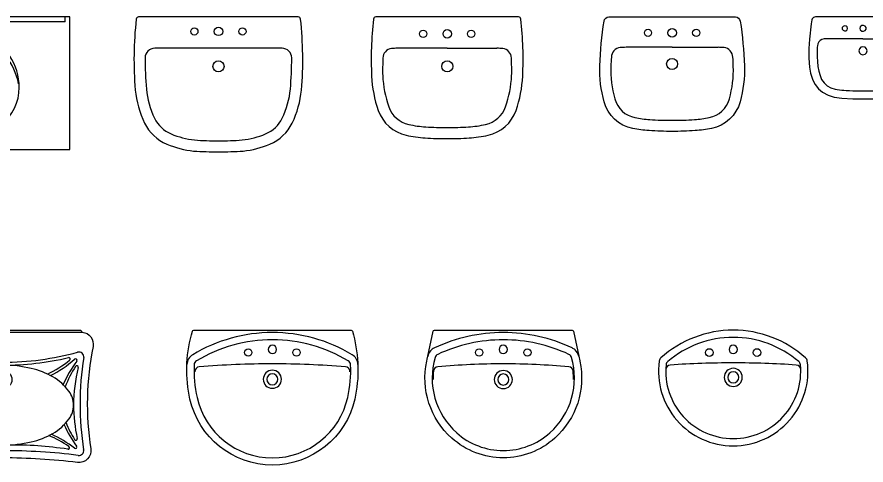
# Model space of a CAD drawing. Header units: millimetres. Extents: x 5135 to 18817, y 4023 to 17584.
# Drawn here: x 12115 to 15636, y 15713 to 17573 of the extents above; entities that cross this region are included whole.
import ezdxf

# ---------------------------------------------------------------- set-up
doc = ezdxf.new("R2010")
doc.units = ezdxf.units.MM
doc.layers.add('cad-block.com', color=250, linetype='Continuous')

# ---------------------------------------------------------------- blocks, each defined once
blk = doc.blocks.new('washbasin 7_top_cad-block.com')
at = {"color": 0}
for p, q in [((-470, -20), (-470, 0)), ((470, -20), (470, 0)), ((470, -20), (-470, -20))]:
    blk.add_line(p, q, dxfattribs=at)
blk.add_lwpolyline([(490, -550), (490, 0), (-490, 0), (-490, -550)], close=True, dxfattribs=at)
for centre, radius in [((-100, -141.2), 15), ((0, -128.2), 17.5), ((100, -141.2), 15), ((0, -235.2), 37.5), ((0, -235.2), 23)]:
    blk.add_circle(centre, radius, dxfattribs=at)
for centre, radius, start, end in [((0, -400.2), 351.5, 90, 112.7144), ((0, -400.2), 335.5, 90, 111.2533), ((0, -400.2), 351.5, 67.2856, 90), ((0, -400.2), 335.5, 68.7467, 90), ((-45, -292.7), 235, 112.7144, 180), ((-24.3, -326.3), 258, 112.1793, 169.0033), ((24.3, -326.3), 258, 10.9967, 67.8207), ((45, -292.7), 235, 0, 67.2856), ((0, -618.2), 450, 90, 110.3585), ((0, -618.2), 450, 69.6415, 90), ((-114.3, -310.2), 121.5, 110.3585, 207.069), ((114.3, -310.2), 121.5, 332.931, 69.6415), ((-80, -292.7), 200, 180, 230.9171), ((80, -292.7), 200, 309.0829, 0), ((-80, -292.7), 160, 207.069, 230.9171), ((80, -292.7), 160, 309.0829, 332.931), ((0, -194.2), 286.9, 230.9171, 270), ((0, -194.2), 286.9, 270, 309.0829), ((0, -194.2), 326.9, 230.9171, 270), ((0, -194.2), 326.9, 270, 309.0829)]:
    blk.add_arc(centre, radius, start, end, dxfattribs=at)
blk = doc.blocks.new('washbasin 8_top_cad-block.com')
at = {"color": 0}
blk.add_line((263.7, -130), (-264.3, -130), dxfattribs=at)
blk.add_lwpolyline([(-331.1, 0, 0.381994), (-341, -8.9, 0.049183), (-344.8, -303.3, 0.089739), (-306.5, -440.4, 0.18292), (-213.8, -528, 0.071777), (-103.2, -556.4, 0.017215), (0, -560, 0.017315), (102.6, -556.4, 0.071777), (213.2, -528, 0.18292), (305.9, -440.4, 0.089739), (344.2, -303.3, 0.049183), (340.4, -8.9, 0.381994), (330.5, 0), (0, 0)], format="xyb", close=True, dxfattribs=at)
for centre, radius in [((-100, -60), 15), ((0, -60), 17.5), ((99.4, -60), 15), ((0, -205), 23)]:
    blk.add_circle(centre, radius, dxfattribs=at)
for centre, radius, start, end in [((-264.3, -170), 40, 90, 179.7807), ((263.7, -170), 40, 0.2193, 90), ((1149.7, -175.4), 1454, 179.7807, 184.8812), ((-1150.3, -175.4), 1454, 355.1188, 0.2193), ((53.4, -265.8), 354, 185.4039, 205.8848), ((-54, -265.8), 354, 334.1152, 354.5961), ((-144.5, -361.8), 134, 205.8848, 247.3486), ((143.9, -361.8), 134, 292.6514, 334.1152), ((-59.8, -158.8), 354, 247.3486, 263.6254), ((59.2, -158.8), 354, 276.3746, 292.6514), ((0, 940), 1454, 266.092, 270), ((0, 922.5), 1436.5, 270, 273.9318)]:
    blk.add_arc(centre, radius, start, end, dxfattribs=at)
blk = doc.blocks.new('washbasin 9_top_cad-block.com')
at = {"color": 0}
for q in [(-206.5, -130), (205.9, -130)]:
    blk.add_line((0, -130), q, dxfattribs=at)
blk.add_lwpolyline([(-296.1, 0, 0.381994), (-306, -8.9, 0.039582), (-313.6, -245.9, 0.072767), (-286, -388, 0.259094), (-169.8, -491.2, 0.039532), (-91.6, -502.2, 0.015281), (0, -505, 0.015381), (91, -502.2, 0.039532), (169.2, -491.2, 0.259094), (285.4, -388, 0.072767), (313, -245.9, 0.039582), (305.4, -8.9, 0.381994), (295.5, 0), (0, 0)], format="xyb", close=True, dxfattribs=at)
for centre, radius in [((-100, -70), 15), ((0, -70), 17.5), ((99.4, -70), 15), ((0, -205), 23)]:
    blk.add_circle(centre, radius, dxfattribs=at)
for centre, radius, start, end in [((-227, -171), 40, 95.5937, 179.6995), ((-206.5, -380), 250, 90, 95.5937), ((205.9, -380), 250, 84.4063, 90), ((226.4, -171), 40, 0.3005, 84.4063), ((1186.1, -220.9), 1454, 178.0234, 180.898), ((-1186.7, -220.9), 1454, 359.102, 1.9766), ((185.8, -222.4), 454, 182.693, 199.3406), ((-186.4, -222.4), 454, 340.6594, 357.307), ((-135, -335), 114, 199.3406, 257.4429), ((134.4, -335), 114, 282.5571, 340.6594), ((-61.1, -3.1), 454, 257.4429, 266.4982), ((0, 995), 1454, 266.4982, 270), ((0, 975.4), 1434.4, 270, 273.5256), ((60.5, -3.1), 454, 273.5018, 282.5571)]:
    blk.add_arc(centre, radius, start, end, dxfattribs=at)
blk = doc.blocks.new('washbasin 10_top_cad-block.com')
at = {"color": 0}
for q in [(-191, -126), (191, -126)]:
    blk.add_line((0, -126), q, dxfattribs=at)
blk.add_lwpolyline([(0, -475, -0.015966), (-95.7, -471.9, -0.034196), (-163.4, -462.9, -0.28212), (-281.9, -352.3, -0.075698), (-299.7, -202.9, -0.030832), (-282.3, -16.9, -0.369173), (-262.5, 0), (0, 0), (262.5, 0, -0.369173), (282.3, -16.9, -0.030832), (299.7, -202.9, -0.075698), (281.9, -352.3, -0.28212), (163.4, -462.9, -0.034196), (95.7, -471.9, -0.015966)], format="xyb", close=True, dxfattribs=at)
for centre, radius in [((-100, -66), 15), ((0, -66), 17.5), ((100, -66), 15), ((0, -195), 23)]:
    blk.add_circle(centre, radius, dxfattribs=at)
for centre, radius, start, end in [((-211.5, -167), 40, 95.5937, 180), ((-191, -376), 250, 90, 95.5937), ((191, -376), 250, 84.4063, 90), ((211.5, -167), 40, 0, 84.4063), ((-3.8, -200.7), 250, 172.2437, 180.8277), ((3.8, -200.7), 250, 359.1723, 7.7563), ((200, -219), 454, 178.153, 195.4686), ((-200, -219), 454, 344.5314, 1.847), ((-132.5, -311), 109, 195.4686, 258.4879), ((132.5, -311), 109, 281.5121, 344.5314), ((-63.6, 27.1), 454, 258.4879, 266.3221), ((63.6, 27.1), 454, 273.6779, 281.5121), ((0.5, 1025), 1454, 266.3221, 269.9804), ((-0.5, 1025), 1454, 270.0196, 273.6779)]:
    blk.add_arc(centre, radius, start, end, dxfattribs=at)
blk = doc.blocks.new('washbasin 11_top_cad-block.com')
at = {"color": 0}
for q in [(-143.5, -90.2), (143.5, -90.2)]:
    blk.add_line((-0.2, -90.2), q, dxfattribs=at)
blk.add_lwpolyline([(0, -340), (6.5, -339.9), (41.7, -339.4), (87.7, -336.7), (119, -332.3), (145, -324.8), (168.2, -312.4), (185, -297.8), (198.5, -280.5), (208.2, -262.2), (217.2, -233.9), (222.2, -207.8), (224.7, -171.5), (225, -145.2), (224.5, -130.6), (222.1, -91.7), (214.4, -28.2), (211.9, -12), (210.4, -7.8), (208.3, -4.7), (205.6, -2.5), (201.7, -0.7), (197.6, 0), (0, 0), (-197.6, 0), (-201.7, -0.7), (-205.6, -2.5), (-208.3, -4.7), (-210.4, -7.8), (-211.9, -12), (-214.4, -28.2), (-222.1, -91.7), (-224.5, -130.6), (-225, -145.2), (-224.7, -171.5), (-222.2, -207.8), (-217.2, -233.9), (-208.2, -262.2), (-198.5, -280.5), (-185, -297.8), (-168.2, -312.4), (-145, -324.8), (-119, -332.3), (-87.7, -336.7), (-41.7, -339.4), (-6.5, -339.9)], close=True, dxfattribs=at)
at = {"color": 0, "linetype": 'Continuous'}
for points in [[(-13.3, -47.2, 0), (-11.2, -54, 0), (-5.6, -58.6, 0), (1.7, -59.6, 0), (8.4, -56.7, 0), (12.4, -50.8, 0), (12.4, -43.7, 0), (8.4, -37.8, 0), (1.7, -34.8, 0), (-5.6, -35.9, 0), (-11.2, -40.5, 0), (-13.3, -47.2, 0)], [(-63.9, -47.2, 0), (-65.7, -41.4, 0), (-70.5, -37.5, 0), (-76.8, -36.6, 0), (-82.6, -39.1, 0), (-86, -44.2, 0), (-86, -50.3, 0), (-82.6, -55.4, 0), (-76.8, -57.9, 0), (-70.5, -57, 0), (-65.7, -53.1, 0), (-63.9, -47.2, 0)], [(86.1, -47.2, 0), (84.3, -41.4, 0), (79.5, -37.5, 0), (73.2, -36.6, 0), (67.4, -39.1, 0), (64, -44.2, 0), (64, -50.3, 0), (67.4, -55.4, 0), (73.2, -57.9, 0), (79.5, -57, 0), (84.3, -53.1, 0), (86.1, -47.2, 0)], [(-161.7, -91, 0), (-170.3, -93.1, 0), (-177.8, -97.4, 0), (-183.8, -103.6, 0), (-187.5, -111.2, 0), (-188.8, -119.5, 0)], [(-143.5, -90.2, 0), (-147.1, -90.2, 0), (-150.8, -90.3, 0), (-154.4, -90.5, 0), (-158.1, -90.7, 0), (-161.7, -91, 0)], [(161.4, -91, 0), (157.7, -90.7, 0), (154.1, -90.5, 0), (150.4, -90.3, 0), (146.7, -90.2, 0), (143.1, -90.2, 0)], [(188.4, -119.5, 0), (187.1, -111.2, 0), (183.3, -103.6, 0), (177.4, -97.3, 0), (169.9, -93, 0), (161.4, -91, 0)], [(-188.8, -119.5, 0), (-189.5, -124.9, 0), (-190, -130.2, 0), (-190.3, -135.6, 0), (-190.5, -140.9, 0), (-190.5, -146.3, 0)], [(17.1, -140.3, 0), (14.7, -132.1, 0), (8.4, -126, 0), (-0.2, -123.8, 0), (-8.8, -126, 0), (-15.1, -132.1, 0), (-17.4, -140.3, 0), (-15.1, -148.5, 0), (-8.8, -154.6, 0), (-0.2, -156.8, 0), (8.4, -154.6, 0), (14.7, -148.5, 0), (17.1, -140.3, 0)], [(190.1, -146.3, 0), (190.1, -140.9, 0), (190, -135.6, 0), (189.6, -130.2, 0), (189.1, -124.9, 0), (188.4, -119.5, 0)], [(-190.5, -146.3, 0), (-190.6, -165.9, 0), (-189.4, -185.5, 0), (-186.9, -205, 0), (-183.2, -224.3, 0), (-178.4, -243.4, 0)], [(178, -243.4, 0), (182.9, -224.3, 0), (186.5, -205, 0), (189, -185.5, 0), (190.2, -165.9, 0), (190.1, -146.3, 0)], [(-178.4, -243.4, 0), (-171.7, -259.3, 0), (-161.6, -273.5, 0), (-148.5, -285.2, 0), (-133, -293.8, 0), (-115.9, -299.1, 0)], [(115.5, -299.1, 0), (132.6, -293.8, 0), (148, -285.2, 0), (161.1, -273.5, 0), (171.3, -259.3, 0), (178, -243.4, 0)], [(-115.9, -299.1, 0), (-106.7, -300.7, 0), (-97.5, -302.1, 0), (-88.3, -303.3, 0), (-79.1, -304.2, 0), (-69.8, -304.9, 0)], [(-69.8, -304.9, 0), (-55.9, -305.7, 0), (-42, -306.3, 0), (-28, -306.7, 0), (-14.1, -307, 0), (-0.2, -307.1, 0)], [(-0.2, -307.1, 0), (13.8, -307, 0), (27.8, -306.7, 0), (41.8, -306.3, 0), (55.8, -305.7, 0), (69.8, -304.9, 0)], [(69.4, -304.9, 0), (78.7, -304.2, 0), (87.9, -303.3, 0), (97.2, -302.1, 0), (106.3, -300.7, 0), (115.5, -299.1, 0)]]:
    blk.add_polyline3d(points, dxfattribs=at)
blk = doc.blocks.new('washbasin 22_top_cad-block.com')
at = {"color": 0}
blk.add_line((-328.7, -8.4), (328.7, -8.4), dxfattribs=at)
for points in [[(309.1, -549.6, 0.031004), (0, -530.4, 0.031004), (-309.1, -549.6, -0.498728), (-364.7, -492.2, 0.089052), (-374, -68.3, -0.447614), (-329.3, -8.5, 0.162878), (-325.4, -2.6, -0.271859), (-321, 0), (321, 0, -0.271859), (325.4, -2.6, 0.162878), (329.3, -8.5, -0.447614), (374, -68.3, 0.089052), (364.7, -492.2, -0.498728)], [(0, -145.4, 0.05765), (-117.9, -159.1, 0.071324), (-207.3, -194, 0.106398), (-274.3, -253.7, 0.159237), (-293.2, -311.4, 0.159237), (-274.3, -369.2, 0.106398), (-207.3, -428.8, 0.071324), (-117.9, -463.8, 0.05765), (0, -477.4, 0.05765), (117.9, -463.8, 0.071324), (207.3, -428.8, 0.106398), (274.3, -369.2, 0.159237), (293.2, -311.4, 0.159237), (274.3, -253.7, 0.106398), (207.3, -194, 0.071324), (117.9, -159.1, 0.05765)]]:
    blk.add_lwpolyline(points, format="xyb", close=True, dxfattribs=at)
for centre, radius in [((0, -79.4), 17.5), ((0, -205), 37.5), ((0, -205), 23)]:
    blk.add_circle(centre, radius, dxfattribs=at)
for centre, radius, start, end in [((-315.5, -110.8), 20, 74.6232, 188.9876), ((0, 1036.6), 1170, 254.6232, 270), ((0, 1036.6), 1170, 270, 285.3768), ((315.5, -110.8), 20, 351.0124, 105.3768), ((-1550.2, -306.1), 1230, 351.0765, 8.9876), ((-301.7, -125.4), 6, 48.9765, 216.5571), ((-708.2, -426.8), 500, 23.6639, 36.5571), ((30.4, 256.4), 500, 228.9765, 242.8891), ((-273.3, -120.1), 6, 76.9026, 231.7415), ((32.6, 267.8), 500, 231.7415, 244.223), ((0, 1054.6), 1200, 256.9026, 270), ((0, 1054.6), 1200, 270, 283.0974), ((-32.6, 267.8), 500, 295.777, 308.2585), ((-30.4, 256.4), 500, 297.1109, 311.0235), ((708.2, -426.8), 500, 143.4429, 156.3361), ((273.3, -120.1), 6, 308.2585, 103.0974), ((301.7, -125.4), 6, 323.4429, 131.0235), ((1550.2, -306.1), 1230, 171.0124, 188.9235), ((-306.5, -153.7), 6, 32.3685, 194.0411), ((-933.2, -310.4), 640, 0, 14.0411), ((-723.7, -418.2), 500, 21.5336, 32.3685), ((723.7, -418.2), 500, 147.6315, 158.4664), ((933.2, -310.4), 640, 165.9589, 180), ((306.5, -153.7), 6, 345.9589, 147.6315), ((-933.2, -310.4), 640, 347.389, 0), ((933.2, -310.4), 640, 180, 192.611), ((-724.4, -194.1), 500, 328.5976, 337.6237), ((724.4, -194.1), 500, 202.3763, 211.4024), ((-710.7, -188.7), 500, 324.0807, 335.9044), ((710.7, -188.7), 500, 204.0956, 215.9193), ((-302.8, -451.5), 6, 167.389, 328.5976), ((9, -885.5), 500, 114.9003, 127.7661), ((8.5, -896.1), 500, 113.4928, 124.3463), ((-8.5, -896.1), 500, 55.6537, 66.5072), ((-9, -885.5), 500, 52.2339, 65.0997), ((302.8, -451.5), 6, 211.4024, 12.611), ((-300.9, -485.5), 6, 144.0807, 307.7661), ((-270.2, -488.3), 6, 124.3463, 278.621), ((-39.9, -2006.9), 1530, 89.2587, 98.621), ((39.9, -2006.9), 1530, 81.379, 90.7413), ((270.2, -488.3), 6, 261.379, 55.6537), ((300.9, -485.5), 6, 232.2339, 35.9193), ((-315.3, -500), 20, 171.0765, 277.1033), ((0, -3030.4), 2530, 90, 97.1033), ((0, -3030.4), 2530, 82.8967, 90), ((315.3, -500), 20, 262.8967, 8.9235)]:
    blk.add_arc(centre, radius, start, end, dxfattribs=at)
blk = doc.blocks.new('washbasin 23_top_cad-block.com')
at = {"color": 0}
blk.add_lwpolyline([(0, 0), (326.1, 0, -0.339454), (331.9, -4.4), (335.9, -19.5, -0.120694), (341.7, -285.9, -0.351528), (0, -560, -0.351528), (-341.7, -285.9, -0.120694), (-335.9, -19.5), (-331.9, -4.4, -0.339454), (-326.1, 0)], format="xyb", close=True, dxfattribs=at)
for centre in [(-100, -93), (100, -93)]:
    blk.add_circle(centre, 15, dxfattribs=at)
for centre, radius, start, end in [((0, -650), 640, 90, 121.0845), ((0, -650), 640, 58.9155, 90), ((0, -650), 610, 90, 121.0845), ((0, -80), 17.5, 90, 270), ((0, -650), 610, 58.9155, 90), ((0, -80), 17.5, 270, 90), ((-304.6, -144.7), 50, 121.0845, 177.7832), ((304.6, -144.7), 50, 2.2168, 58.9155), ((-304.6, -144.7), 20, 121.0845, 177.7832), ((0, -3890), 3750, 90, 94.6431), ((0, -3890), 3750, 85.3569, 90), ((304.6, -144.7), 20, 2.2168, 58.9155), ((205, -164.4), 530, 177.7832, 192.5279), ((-301.9, -172.2), 20, 94.6431, 180.8807), ((0, -204), 37.5, 90, 270), ((0, -204), 37.5, 270, 90), ((301.9, -172.2), 20, 359.1193, 85.3569), ((-205, -164.4), 530, 347.4721, 2.2168), ((0, -204), 23, 90, 270), ((0, -204), 23, 270, 90), ((0, -210), 320, 192.5279, 270), ((0, -210), 320, 270, 347.4721)]:
    blk.add_arc(centre, radius, start, end, dxfattribs=at)
blk = doc.blocks.new('washbasin 24_top_cad-block.com')
at = {"color": 0}
blk.add_lwpolyline([(-213.3, -448.5, -0.269281), (-317.6, -128.6), (-315.8, -120.3), (-313.3, -108.7), (-291, -4.7, -0.353652), (-285.1, 0), (0, 0), (285.1, 0, -0.353652), (291, -4.7), (313.3, -108.7), (317.5, -128.1), (317.6, -128.6, -0.269281), (213.3, -448.5, -0.184483), (0, -530, -0.184483)], format="xyb", close=True, dxfattribs=at)
for centre in [(-100, -93), (100, -93)]:
    blk.add_circle(centre, 15, dxfattribs=at)
for centre, radius, start, end in [((0, -680), 670, 90, 115.2436), ((0, -680), 670, 64.7564, 90), ((0, -680), 640, 90, 115.1542), ((0, -80), 17.5, 90, 270), ((0, -680), 640, 64.8458, 90), ((0, -80), 17.5, 270, 90), ((-265.1, -118.9), 49.3, 138.2125, 168.7719), ((-264.4, -119.2), 50, 115.2436, 138.4364), ((-263.5, -118.8), 20, 115.1542, 163.693), ((263.5, -118.8), 20, 16.307, 64.8458), ((264.4, -119.2), 50, 48.6988, 64.7564), ((259.3, -122.2), 55.7, 14.0197, 46.7743), ((10, -198.8), 305, 163.693, 228.1897), ((0, -3140), 3000, 90, 95.1933), ((0, -3140), 3000, 84.8067, 90), ((-10, -198.8), 305, 311.8103, 16.307), ((10, -198.8), 301, 174.5709, 181.1765), ((-269.7, -172.2), 20, 95.1933, 174.5709), ((0, -205), 37.5, 90, 270), ((0, -205), 37.5, 270, 90), ((269.7, -172.2), 20, 5.4291, 84.8067), ((-10, -198.8), 301, 358.8235, 5.4291), ((0, -205), 23, 90, 270), ((0, -205), 23, 270, 90), ((0, -210), 290, 228.1897, 270), ((0, -210), 290, 270, 311.8103)]:
    blk.add_arc(centre, radius, start, end, dxfattribs=at)
blk = doc.blocks.new('washbasin 25_top_cad-block.com')
at = {"color": 0}
blk.add_lwpolyline([(0, -480, 0.455869), (307.1, -128.1, 0.177052), (300.3, -115.4, 0.184381), (0, 0, 0.184381), (-300.3, -115.4, 0.177052), (-307.1, -128.1, 0.455869)], format="xyb", close=True, dxfattribs=at)
for centre in [(-99, -93), (98.8, -93)]:
    blk.add_circle(centre, 16, dxfattribs=at)
for centre, radius, start, end in [((1, -451), 421, 90.1317, 130.3728), ((-1, -451), 421, 49.6272, 89.8683), ((0, -80), 17.5, 90, 270), ((0, -80), 17.5, 270, 90), ((-258.8, -145.5), 20, 130.3728, 174.3932), ((1, -4031), 3895, 90.0142, 93.861), ((-1, -4031), 3895, 86.139, 89.9858), ((258.8, -145.5), 20, 5.6068, 49.6272), ((-0.7, -170.7), 279.3, 174.4274, 270.1382), ((-260, -164.8), 20, 93.861, 178.6377), ((0, -196), 37.5, 90, 270), ((0, -196), 23, 90, 270), ((0.7, -170.7), 279.3, 269.8618, 5.5726), ((0, -196), 37.5, 270, 90), ((0, -196), 23, 270, 90), ((260, -164.8), 20, 1.3623, 86.139)]:
    blk.add_arc(centre, radius, start, end, dxfattribs=at)

msp = doc.modelspace()

# ---------------------------------------------------------------- block references
at = {"layer": 'cad-block.com'}
for name, p in [('washbasin 7_top_cad-block.com', (11844.2, 17572.6)), ('washbasin 8_top_cad-block.com', (12950.5, 17572.6)), ('washbasin 9_top_cad-block.com', (13899.2, 17572.6)), ('washbasin 10_top_cad-block.com', (14831.8, 17572.6)), ('washbasin 11_top_cad-block.com', (15623.5, 17572.6)), ('washbasin 22_top_cad-block.com', (12056.4, 16272.6)), ('washbasin 23_top_cad-block.com', (13174.1, 16272.6)), ('washbasin 24_top_cad-block.com', (14131.7, 16272.6)), ('washbasin 25_top_cad-block.com', (15085.3, 16272.6))]:
    msp.add_blockref(name, p, dxfattribs=at)

doc.saveas('drawing.dxf')
